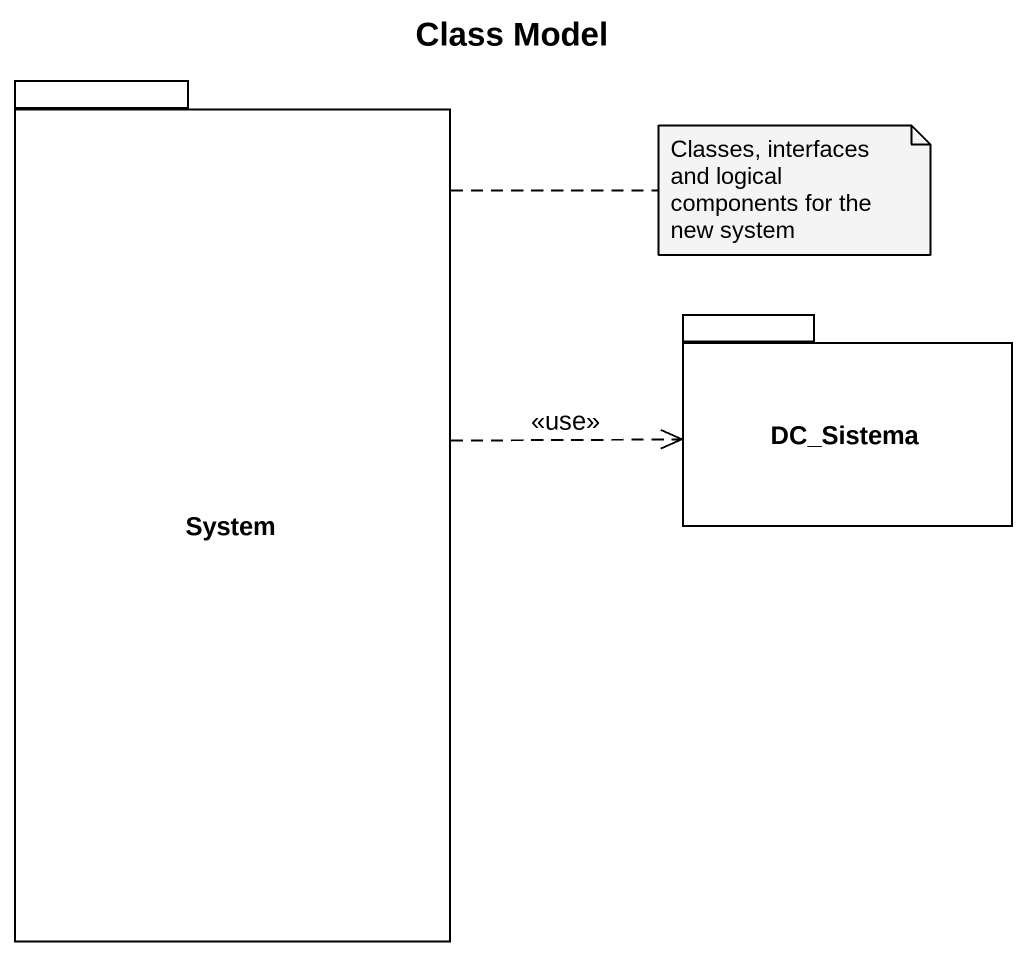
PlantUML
@startuml
title Class Model
package System {
}
package DC_Sistema {
}
System .right.> DC_Sistema : <<use>>
note right of System : Classes, interfaces and logical components for the new system
@enduml
